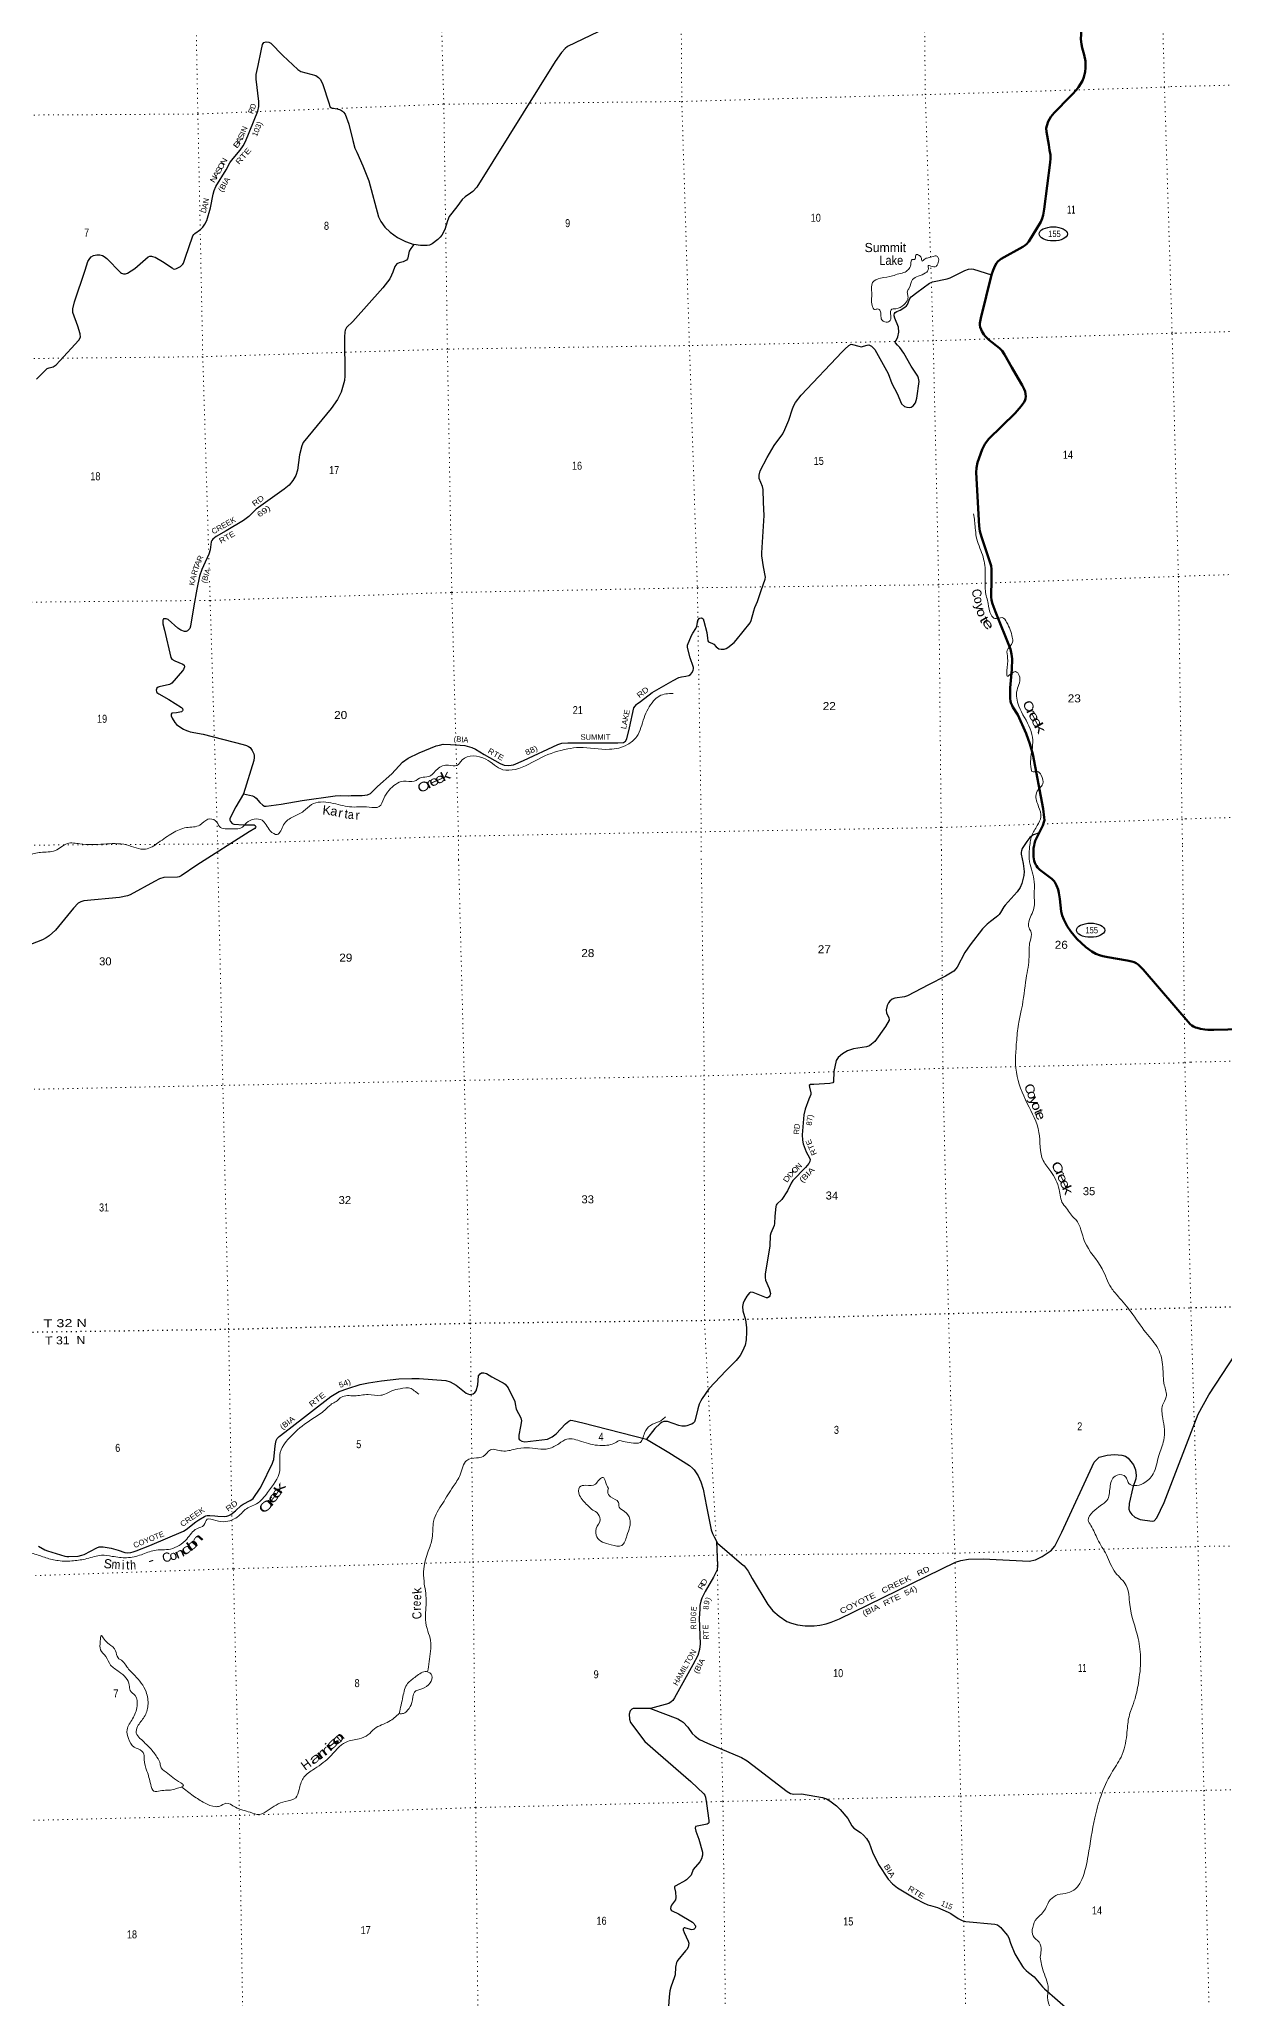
# Model space of a CAD drawing. Header units: feet. Extents: x 244583 to 493183, y 184934 to 372822.
# Drawn here: x 435380 to 461307, y 254993 to 297849 of the extents above; entities that cross this region are included whole.
import ezdxf
from ezdxf.enums import TextEntityAlignment as Align

# ---------------------------------------------------------------- set-up
doc = ezdxf.new("R2010")
doc.units = ezdxf.units.FT
doc.header["$LTSCALE"] = 70
doc.linetypes.add('DOTTED', pattern=[1.5, 0.3, -1.2])
for name, color, linetype, lineweight in [('17', 7, 'Continuous', 25), ('23', 7, 'Continuous', 70), ('29', 7, 'Continuous', 25), ('30', 7, 'Continuous', 25), ('39', 7, 'Continuous', 13), ('6', 7, 'DOTTED', 25), ('7', 7, 'DOTTED', 13)]:
    doc.layers.add(name, color=color, linetype=linetype, lineweight=lineweight)
doc.layers.add('41', color=7, linetype='Continuous')

msp = doc.modelspace()

# ---------------------------------------------------------------- linework, layer by layer
at = {"layer": '17'}
for centre in [(457556.19, 293590.44), (458371.37, 278361.9)]:
    msp.add_ellipse(centre, major_axis=(309.24, -1), ratio=0.500121, dxfattribs=at)
at = {"layer": '23'}
for points in [[(458211.06, 298586.62), (458159.92, 297848.31), (458171.1, 297740.18), (458190.71, 297656.85), (458233.27, 297509.13), (458257.1, 297366.92), (458262.14, 297273.64), (458259.92, 297220.32), (458253.25, 297133.67), (458226.61, 297018.15), (458195.53, 296940.39), (458107.33, 296801.35), (458055.65, 296731.56), (457978.3, 296646.08), (457927.66, 296595.25)], [(457927.66, 296595.25), (457572.29, 296238.59), (457503.92, 296150.6), (457447.75, 296049.04), (457412.89, 295950.66), (457404.01, 295899.56), (457406.43, 295820.24), (457456.19, 295540.76), (457476.17, 295418.57), (457491.76, 295320.51), (457496.15, 295236.4), (457490.02, 295148.8), (457360.39, 294131.09), (457335.19, 294002.28), (457315.21, 293926.74), (457287.43, 293855.4), (457020.88, 293425.58), (456971.06, 293369.11), (456931.1, 293340.23), (456887.28, 293310.64), (456414.82, 293045.64), (456384.9, 293020.31), (456342.72, 292984.77), (456316.08, 292951.44), (456285.63, 292902.49), (456240.58, 292800.38), (456208.12, 292697.44)], [(456208.12, 292697.44), (455973.03, 291748.44), (455953.55, 291639.63), (455953.05, 291595.15), (455959.71, 291548.49), (455977.47, 291497.39), (455992.19, 291464.44), (456037.42, 291392.98), (456066.28, 291355.21), (456150.08, 291270.68), (456382.4, 291092.08), (456439.29, 291033.07), (456491.13, 290954.2), (456646.26, 290665.48), (456780.35, 290441.1), (456876.69, 290284.39), (456920.74, 290198.63), (456938.86, 290142.21), (456947.74, 290095.55), (456954.4, 290033.34), (456949.96, 289991.13), (456941.08, 289955.59), (456912.21, 289902.27), (456857.16, 289824.11), (456726.06, 289672.85), (456140.71, 289101.32), (456061.84, 288989.17), (455999.67, 288878.08), (455897.36, 288595.06), (455875.33, 288478.19), (455870.05, 288374.53), (455934.19, 287195.87), (455953.05, 287089.66), (455985.63, 286968.34), (456166.44, 286417.4), (456195.06, 286332.08), (456202.82, 286260.35), (456201.7, 286042.2), (456200.8, 285656.41), (456208.38, 285581.16), (456229.14, 285497.24), (456295.96, 285326.47), (456623.56, 284506.89), (456645.77, 284397.02), (456656.63, 284295.27), (456651.64, 284064.95), (456610.57, 283666.49), (456609.69, 283430.16), (456618.02, 283373.96), (456630.23, 283337.3), (456660.21, 283273.98), (456674.71, 283243.22), (456777.82, 283072.95), (456962.82, 282661.43), (457042.1, 282438.65), (457107.95, 282215.02), (457335.69, 281018.4), (457358.39, 280828.85), (457360.71, 280769.08), (457356.27, 280746.86), (457324.44, 280652.67), (457249.92, 280494.18)], [(457249.92, 280494.18), (457163.53, 280317.2), (457152.56, 280290.87), (457143.12, 280258.1), (457134.65, 280213.8), (457126.86, 280153.47)], [(457126.86, 280153.47), (457127.06, 279969.55), (457131.33, 279920.68), (457140.82, 279879.88), (457155.04, 279833.38), (457176.38, 279793.04), (457187.29, 279768.85), (457212.9, 279732.79), (457233.76, 279710.01), (457261.73, 279681.94), (457521.61, 279482.73), (457572.99, 279435.18), (457592.27, 279410.14), (457606.97, 279386.88), (457628.78, 279342.28), (457663.76, 279252.54), (457672.89, 279214.65), (457679.53, 279176.69), (457696.31, 279049.05), (457727.63, 278774.9), (457748.75, 278681.33), (457784.07, 278597.92), (457862.56, 278453.57), (457942.28, 278335.31), (458071.21, 278176.47), (458270.79, 277989.84), (458401.25, 277899.37), (458484.08, 277848.95), (458564.38, 277815.86), (458640.25, 277793.08), (458749.03, 277775.25), (459171.22, 277703.32), (459272.84, 277680.15), (459327.85, 277663.07), (459369.58, 277640.29), (459414.15, 277610.87), (459451.14, 277577.66), (459522.28, 277503.44), (460548.46, 276309.4)], [(460548.46, 276309.4), (460587.46, 276279.73), (460623.5, 276256.95), (460667.12, 276237.97), (460703.16, 276224.69), (460777.14, 276205.71), (460872.64, 276188.31), (460932.68, 276184.83), (461064.58, 276184.49), (461985.36, 276206.39)]]:
    msp.add_lwpolyline(points, dxfattribs=at)
at = {"layer": '29'}
for points in [[(448273.67, 298330.22), (446935.13, 297690.32), (446879.59, 297644.17), (446803.77, 297560.56), (446661.27, 297357.89), (444947.41, 294614.83), (444864.51, 294517.34), (444810.08, 294478.9), (444693.42, 294403.2), (444632.4, 294344.19), (444511.54, 294182.33), (444346.48, 293970.44), (444305.88, 293877.47), (444249.91, 293688.6), (444184.9, 293563.83), (444146.88, 293516.27), (444097.55, 293469.59), (443975.79, 293373.6), (443918.76, 293345.07), (443867.43, 293335.88), (443718.22, 293334.99), (443570.67, 293360.38)], [(436382.87, 292800.44), (436445.21, 292985.29), (436485.8, 293056.19), (436516.69, 293091.86), (436566.59, 293120.39), (436640.9, 293130.44), (436709.16, 293129.9), (436763.82, 293118.01), (436801.84, 293096.61), (436855.67, 293053.86), (437156.16, 292748.78), (437179.66, 292731.61), (437220.06, 292717.35), (437265.21, 292714.97), (437311.66, 292731.62), (437469.58, 292835.65), (437764.7, 293085.71), (437802.24, 293101.36), (437835.51, 293101.36), (437859.27, 293096.6), (437918.05, 293078.61), (438074.49, 292990.79), (438288.16, 292845.54), (438313.14, 292830.28), (438346.41, 292823.15), (438382.05, 292833.84), (438424.82, 292852.87), (438473.23, 292879.44), (438524.62, 292928.96), (438538.88, 292953.93), (438571.64, 293061.05), (438743.24, 293551.95), (438759.97, 293578.22), (438780.27, 293598.17), (438906.12, 293687.44), (438954.83, 293737.53), (439004.63, 293806.37), (439046.65, 293886.03), (439129.66, 294164.27), (439184.18, 294462.14), (439206.71, 294543.61), (439244.53, 294624.85), (439465.46, 294994.61), (439546.43, 295145.08), (439581.72, 295198.79), (439776.42, 295418.63), (439841.08, 295516.02), (439890.77, 295614.7), (440162.27, 296276.2), (440183.27, 296374.42), (440185.71, 296484.62), (440122.68, 296978.08), (440121.48, 297073.5), (440167.17, 297271.72), (440235.45, 297596.11), (440265.88, 297734), (440292.57, 297777.34), (440340.1, 297791.6), (440401.88, 297786.85), (440445.01, 297759.7), (440706.71, 297490.2), (441035.37, 297189.7), (441100.51, 297144.83), (441432.44, 297052.06), (441490.21, 297011.68), (441523.48, 296973.63), (441575.93, 296877.18), (441722.98, 296433.82), (441737.34, 296372.04), (441774.54, 296348), (441897.81, 296328.19), (441965.46, 296305.47), (442012.99, 296272.18), (442036.75, 296253.15), (442068.74, 296212.39), (442154.35, 295991.96), (442235.76, 295632.12), (442279.13, 295468.47), (442323.87, 295375.39), (442456.84, 295081.17), (442590.3, 294750.62), (442798.34, 293967.22), (442849.44, 293863.44), (442939.73, 293739.79), (443053.8, 293630.41), (443217.77, 293513.02), (443392.38, 293423.54), (443570.67, 293360.38)], [(443570.67, 293360.38), (443505.28, 293270.19), (443473.8, 293215.14), (443441.48, 293067.11), (443433.99, 293046.67), (443410.23, 293018.14), (443335.74, 292982.27), (443248.64, 292961.07), (443197.25, 292933.13), (443158.34, 292880.22), (443114.94, 292753.84), (443087.05, 292685.24), (443044.28, 292609.15), (442893.66, 292410.32), (442241.99, 291676.8), (442103.28, 291541.51), (442073.13, 291485.73), (442065.26, 291441.64), (442052.89, 291339.96), (442064.22, 290488.11), (442055.76, 290383.51), (442030.69, 290279.49), (441984.48, 290126.71), (441901.77, 289966.03), (441765.19, 289773.57), (441152.78, 289025.78), (441120.65, 288959.42), (441072.88, 288760.62), (441030.97, 288424.63), (440991.19, 288305.29), (440929.41, 288200.67), (440843.86, 288096.05), (440738.08, 288007.02), (440124.83, 287569.04), (439964.64, 287408.85), (439845.81, 287321.31), (439465.67, 287095.83), (439251.76, 286973.71), (439175.72, 286916.65), (439151.94, 286887.21), (439142.19, 286855.31), (439118.69, 286678.86), (439089.28, 286587.76), (438973.75, 286329.08), (438933.34, 286250.86), (438885.96, 286107.28), (438827.24, 285821.44), (438763.51, 285458.78), (438688.8, 285011.1), (438671.95, 284959.7), (438624.43, 284912.15), (438591.16, 284897.88), (438559.29, 284893.49), (438477.1, 284921.66), (438409.06, 284969.3), (438196.87, 285154.97), (438153.93, 285173.71), (438101.65, 285168.95), (438082.64, 285140.42), (438085.13, 285065.97), (438117.22, 284927.27), (438260.35, 284324.33), (438282.24, 284286.78), (438343.94, 284255.29), (438522.37, 284182.04), (438548.38, 284158.38), (438557.89, 284120.33), (438536.08, 284061.16), (438515.12, 284034.73), (438277.49, 283768.41), (438256.1, 283750.58), (438229.88, 283734.15), (438004.68, 283685.34), (437978.08, 283674.49), (437954.32, 283654.28), (437939.12, 283611.38), (437942.44, 283581.76), (437954.32, 283563.92), (437992.64, 283529.63), (438212, 283410.74), (438490.64, 283232.43), (438510.37, 283208.44), (438522.25, 283177.53), (438515.12, 283158.51), (438493.86, 283141.64), (438381.29, 283115.21), (438279.87, 283108.57), (438264.71, 283086.69), (438265.61, 283053.88), (438286.05, 282998.27), (438346.4, 282906.46), (438384.62, 282864.91), (438436.71, 282822.05), (438536.51, 282757.85), (438598.3, 282729.32), (438646.78, 282712.52), (438683.85, 282699.6), (438966.22, 282650.1), (439838.05, 282421.21)], [(435319.94, 290411.2), (435554.77, 290645.96), (435597.07, 290664.1), (435687.34, 290684.88), (435753.9, 290725.92), (435834.81, 290816.98), (436244.23, 291267.15), (436281.44, 291332.27), (436278.72, 291403.1), (436224.02, 291573.66), (436113.14, 291874.36), (436115.1, 291955.26), (436148.39, 292105.23), (436382.87, 292800.44)], [(452939.11, 291010.4), (452996.15, 291070.64), (453086.46, 291148.04), (453133.98, 291176.58), (453168.19, 291174.94), (453301.83, 291133.13), (453352.6, 291124.26), (453489, 291161), (453523.69, 291162.31), (453580.72, 291138.53), (453653.69, 291059.22), (453944.96, 290537.91), (454026.54, 290317.39), (454140.37, 290097.51), (454236.11, 289873.23), (454301.43, 289813.93), (454350.64, 289799.82), (454402.91, 289795.07), (454445.69, 289799.82), (454494.75, 289833.85), (454540.74, 289899.69), (454575.23, 289998.97), (454621.53, 290365.74), (454612.03, 290432.32), (454597.07, 290479.94), (454450.95, 290701.22), (454285.91, 290980.68), (454199.55, 291106.2), (454151.03, 291155.18), (454103.5, 291207.49), (454098.75, 291231.27), (454117.76, 291259.8), (454160.14, 291339.65), (454179.54, 291440.52), (454169.45, 291549.82), (454090.21, 291746.15), (454074.99, 291796.01), (454079.74, 291820.97), (454086.88, 291850.7), (454100.67, 291869.52), (454132.02, 291897.06), (454204.77, 291926.06), (454312.62, 291987.42), (454345.89, 292017.15), (454368.5, 292048.38), (454417.24, 292174.52), (454450.44, 292210.93), (454574.7, 292312.87), (454847.28, 292514.11), (454882.92, 292530.76), (454912.46, 292541.55), (455234.19, 292610.41), (455298.77, 292633), (455622.98, 292791.63), (455700.36, 292820.85), (455757.39, 292825.61), (455808.16, 292817.45), (456208.12, 292697.44)], [(448454.79, 283309.93), (448527.22, 283361.38), (448782.72, 283558.18), (449247.05, 283821.64), (449371.21, 283886.65), (449426.98, 283902.8), (449522.06, 283915.84), (449586.19, 283932.51), (449619.45, 283956.29), (449657.48, 283997.91), (449681.25, 284047.85), (449690.75, 284076.38), (449688.37, 284107.29), (449680.49, 284132.95), (449617.54, 284317.48), (449560.05, 284546.54), (449555.31, 284576.91), (449557.69, 284598.31), (449641.26, 284808.59), (449671.75, 284857.5), (449740.02, 284963.97), (449764.42, 285014.43), (449784.1, 285136.45), (449809.57, 285178.5), (449826.2, 285188.01), (449855.96, 285192.37), (449878.48, 285188.01), (449897.49, 285171.37), (449911.38, 285118.74), (449977.18, 284871.67), (449990.94, 284746.75), (449999.67, 284688.67), (450014.14, 284670.48), (450101.85, 284636.36), (450133.81, 284618.3), (450187.06, 284556.74), (450242.05, 284519.85), (450292.56, 284508.32), (450356.11, 284510.33), (450406.01, 284524.6), (450441.31, 284543.52), (450574.91, 284657.18), (450619.88, 284707.69), (450926.42, 285082.21), (450951.72, 285132.96), (451005.33, 285348.03), (451028.6, 285417.48), (451091.37, 285549.6), (451166.83, 285789.32), (451254.35, 286036.91), (451259.68, 286085.92), (451216.4, 286307.18), (451184.96, 286548.86), (451180.69, 286618.29), (451233.7, 287432.17), (451221.85, 287716.63), (451213.96, 288004.56), (451195, 288067.44), (451126.14, 288241.76), (451123.67, 288313.68), (451146.06, 288411.75), (451301.49, 288703.51), (451449.28, 288962.82), (451643.52, 289216.98), (451689.22, 289314.74), (451776.69, 289514.36), (451852.03, 289762.16), (451879.32, 289837.86), (451917.34, 289904.44), (452043.61, 290064.73), (452939.11, 291010.4)], [(442205.59, 281305.34), (442443.13, 281307.4), (442559.21, 281320.87), (442628.48, 281354.96), (442778.61, 281502.83), (443093.49, 281783.56), (443322.35, 282039.77), (443445.89, 282123.58), (443688.3, 282243.4), (444061.34, 282396.04), (444135.03, 282413.09), (444211.07, 282429.73), (444375.52, 282426.39), (444686.33, 282398.82), (444842.26, 282356.74), (444919.2, 282322.73), (445110.42, 282208.52), (445457.92, 282007.32), (445551.29, 281970.81), (445648.04, 281964.58), (445750.9, 281980.33), (445967.25, 282071.76), (446720.78, 282423.64), (446810.71, 282453.51), (446938.11, 282458.16), (448031.08, 282457.25), (448155.68, 282470.15), (448203.2, 282498.69), (448229.51, 282547.94), (448290.83, 282789.41), (448383.78, 283229.37), (448440.82, 283300.01), (448454.79, 283309.93)], [(439838.05, 282421.21), (439911.24, 282401.99), (439957.54, 282382.16), (439990.81, 282356.01), (440039.73, 282293.44), (440073.97, 282222.85), (440081.1, 282184.8), (440080.05, 282142.8), (440071.6, 282070.67), (439850.72, 281342.8)], [(439850.72, 281342.8), (439681.02, 281062.87), (439561.08, 280832.37), (439551.2, 280798.55), (439551.2, 280770.01), (439565.46, 280736.72), (439596.35, 280698.68), (439635.7, 280680.37), (439845.6, 280666.29), (440079.49, 280668.83), (440102.5, 280653.5), (440114.38, 280624.96), (440112, 280605.94), (440096.71, 280586.38), (439968.58, 280517.25), (438826.49, 279786.06)], [(439850.72, 281342.8), (440047.85, 281300.27), (440062.11, 281295.52), (440089.52, 281278.8), (440123.89, 281250.34), (440202.04, 281157.83), (440271.22, 281095.78), (440304.49, 281076.76), (440346.33, 281073.81), (440668.38, 281118.45), (441131.15, 281196.12), (441853.81, 281302.64), (441963.12, 281307.4), (442146.06, 281302.72), (442205.59, 281305.34)], [(457249.92, 280494.18), (457127.14, 280447.11), (457098.11, 280433.1), (457071.54, 280414.75), (457044.25, 280387.43), (456974.87, 280299.45), (456879.09, 280148.39)], [(456879.09, 280148.39), (456859.26, 280098.13), (456855.21, 280071.83), (456855.39, 280029.07), (456898.1, 279820.41), (456921.93, 279648.01), (456915.78, 279556.51), (456867.34, 279385.01), (456830.95, 279300.04), (456765.97, 279202.89), (456501.41, 278907.57), (456474.54, 278871.33), (456402.35, 278747.75), (456374.04, 278709.31), (456345.51, 278679.81), (456305.3, 278646.6), (456182.78, 278555.91), (456111.22, 278496.89), (456008.73, 278395.35), (455739.85, 278046.29), (455618.49, 277873.16), (455451.75, 277557.39), (455427.88, 277515.71), (455379.36, 277467.16), (455201.94, 277356.25), (454824.87, 277165.47), (454368.5, 276929.03), (454304.03, 276907.89), (454088.92, 276877.32), (454032.89, 276854.18), (453984.36, 276809.67), (453956.06, 276777.3), (453923.71, 276712.56), (453898.69, 276623.43), (453911.58, 276550.72), (453958.78, 276451.61), (453964.15, 276396.97), (453886.34, 276253.68), (453657.21, 275932.04), (453584.06, 275866.93), (453535.54, 275836.59), (453468.25, 275809.39), (453187.81, 275765.79), (453058.41, 275723.3), (452945.15, 275658.71), (452852.2, 275577.64), (452809.09, 275513.4), (452755.72, 275271.63), (452751.11, 275049.63), (452732.66, 275026.71), (452668.52, 275008.67), (452322.17, 274986.34), (452245.68, 274984.89), (452221.42, 274964.66), (452226.51, 274933.05), (452253.34, 274808.7), (452253.77, 274770.44), (452209.93, 274668.14), (452128.42, 274448.77), (452102.31, 274321.82), (452071.51, 273974.22)], [(438826.49, 279786.06), (438487.28, 279554.72), (438438.76, 279530.44), (438404.07, 279520.91), (438107.76, 279516.2), (438010.14, 279489.98), (437901.86, 279431.41), (437369.7, 279137.15), (437310.62, 279111.66), (437135, 279079.76), (436356.21, 279006.32), (436287.6, 278986.23), (436235.03, 278953.86), (436129.76, 278844.21), (435734.6, 278364.26), (435600.19, 278239.7), (435535.49, 278195.19), (435448.77, 278149.94), (434868.73, 277926.94)], [(460724.54, 267776.24), (460959.97, 268199.9), (461984.24, 269771.45), (462092.17, 269951.9), (462178.91, 270194.34), (462698.7, 271691.77), (462714.77, 271801.13), (462714.87, 271950.73), (462688.14, 272061.01), (462624.85, 272230.48), (462548.14, 272340.3), (462123.45, 272837.41), (462072.06, 272914.23), (461963.29, 273137.74), (461646.43, 273964.03), (461618.01, 274079.6), (461598.85, 274212.55), (461602.83, 274391.13), (461639.29, 274592.9), (461691.58, 274750.81), (461915.34, 275362.25), (461956.22, 275569.27), (461977.83, 276128.41), (461985.36, 276206.39)], [(452071.51, 273974.22), (452063.73, 273886.37), (452069.52, 273773.85), (452083.94, 273688.11), (452155.66, 273513.99), (452227.48, 273387.69), (452237.59, 273345.2), (452232.72, 273302.3), (452213.33, 273259.22), (452140.74, 273170.4), (451863.57, 272892.04), (451821.23, 272831.96), (451742.15, 272662.09), (451623.1, 272474.9), (451511.79, 272368.07), (451499.67, 272348.85), (451489.31, 272317.54), (451467.5, 272109), (451461.26, 271946.26), (451449.59, 271906.62), (451380.39, 271739.91), (451367.5, 271688.22), (451358.21, 271459.86), (451254.28, 270843.17), (451253.02, 270767.84), (451265.24, 270706.23), (451339.65, 270524.75), (451370.28, 270418.87), (451366.68, 270390.31), (451360.17, 270368.29), (451339.96, 270341.99), (451309.63, 270325.8), (451283.41, 270323.26), (451104.46, 270394.68), (450990.2, 270437.07), (450941.68, 270445.16), (450929.55, 270443.14), (450912.04, 270435.43), (450853.12, 270361.02), (450800.16, 270273.21), (450771.72, 270205.22), (450761.74, 270131.59), (450767.11, 270041.58), (450823.77, 269841.41), (450846.66, 269672.36), (450845.47, 269577.62), (450838.57, 269401.27), (450815.29, 269288.09), (450790.05, 269219.2), (450753.79, 269144.98), (450709.18, 269061.4), (450622.69, 268955.41), (450399.5, 268734.87), (450024.89, 268332.22), (449880.27, 268120.68), (449851.74, 268073.23), (449815.58, 267995.25), (449780.01, 267897.08), (449726.62, 267653.36), (449707.34, 267614.37), (449678.1, 267580.53), (449655.07, 267563.28), (449624.03, 267549.33), (449544.67, 267523.88), (449510.77, 267516.71), (449475.93, 267515.79), (449430.47, 267519.04), (449368.32, 267531.7), (449116.48, 267617.11), (449073.2, 267621.5), (449039.24, 267616.94), (449005.7, 267602.87), (448958.37, 267572.43), (448845.41, 267467.82), (448662.82, 267234.34)], [(437109.64, 264800.93), (437256.06, 264754.1), (437310.64, 264748.68), (437381.4, 264752.73), (437438.01, 264764.86), (437501.35, 264787.58), (437801.24, 264909.46), (438534.7, 265219.75), (438590.42, 265256.47), (438806.6, 265425.59), (438873.46, 265470.92), (438996.79, 265543.75), (439027.12, 265557.91), (439053.66, 265566.1), (439107.99, 265566.01), (439223.32, 265552.94), (439287.93, 265549.82), (439427.43, 265543.75), (439486.06, 265547.8), (439529.62, 265561.98), (439570.98, 265586.24), (439672.7, 265661.07), (439795.17, 265781.75), (439837.86, 265807.77), (439996.57, 265888.62), (440027.9, 265910.94), (440056.21, 265937.24), (440210.68, 266157.34), (440242.21, 266213.39), (440480.78, 266709.05), (440496.96, 266747.49), (440507.85, 266789.83), (440539.83, 267089.51), (440553.56, 267167.29), (440561.65, 267201.68), (440583.89, 267246.19), (440624.36, 267287.79), (440848.58, 267459.93), (441758.54, 268165.68), (441867.71, 268230.42), (441940.5, 268270.88), (442126.55, 268339.35), (442401.46, 268424.64), (442581.6, 268465.81), (442862.43, 268505.56), (443246.56, 268550.07), (443529.27, 268562.4), (443691.36, 268558.16), (444270.32, 268513.63), (444370.68, 268485.33), (444496.26, 268413.31), (444714.38, 268238.51), (444792.88, 268212.14), (444831.64, 268214.23), (444868.03, 268226.37), (444908.47, 268250.65), (444938.45, 268289.11), (444972.04, 268417.26), (444989.95, 268619.64), (445025.73, 268663.36), (445054.04, 268679.54), (445106.6, 268683.59), (445162.31, 268669.13), (445280.81, 268595.93), (445480.68, 268488.79), (445527.13, 268467.12), (445567.57, 268432.73), (445632.74, 268354), (445778.4, 268057.19), (445789.31, 268005.39), (445813.9, 267891.06), (445912.71, 267700.2), (445927.44, 267633.6), (445908.61, 267512.36), (445870.38, 267317.46), (445871.4, 267239.87), (445882.54, 267218.91), (445932.05, 267187.27), (446000.4, 267175.96), (446495.18, 267234.97), (446542.62, 267252.01), (446595.18, 267284.38), (446688.31, 267351.68), (446889.38, 267569.56), (446959.1, 267624.25), (447003.58, 267644.49), (447053.17, 267643.02), (447270.03, 267590.88), (448662.82, 267234.34)], [(450213.17, 264954.8), (450737.53, 264508.55), (450794.14, 264460), (450883.1, 264346.7), (450969.5, 264181.83), (451312.17, 263614.66), (451420.88, 263480.84), (451563.55, 263359.67), (451732.23, 263246.16), (451833.31, 263205.7), (451964.75, 263171.68), (452128.49, 263149.05), (452326.14, 263150.05), (452451.96, 263165.24), (452591.42, 263192.19), (452698.93, 263227.06), (452883.41, 263305.77), (455416.16, 264539.12), (455537.13, 264577.34), (455700.99, 264610.1), (456021.56, 264611.49), (457026.72, 264564.45), (457170.69, 264593.52), (457314.9, 264667.82), (457510.34, 264795.83), (457592.46, 264891.99), (457741.27, 265197.14), (458451.02, 266725.89), (458513.12, 266796.64), (458561.64, 266835.07), (458731.96, 266885.57), (458893.2, 266899.81), (459056.69, 266881.02), (459135.81, 266857.33), (459192.42, 266818.88), (459307.14, 266670.41), (459354.16, 266557.91), (459366.53, 266436), (459362.25, 266363.7), (459295.45, 266173.52), (459212.06, 265825.9), (459208.6, 265704.19), (459228.81, 265643.49), (459277.33, 265582.8), (459337.99, 265526.16), (459453.31, 265477.76), (459718.07, 265437.14), (459762.55, 265449.28), (459823.2, 265514.02), (459979.91, 265844.52), (460724.54, 267776.24)], [(448662.82, 267234.34), (449148.85, 266943.89), (449600.58, 266654.45), (449666, 266599.35), (449702.39, 266562.94), (449786.84, 266427.82), (449852, 266295.9), (449901.88, 266136.52), (449970.3, 265761.08), (450071.8, 265251.38), (450102.69, 265167.03), (450137.6, 265095.88), (450213.17, 264954.8)], [(435363.67, 264889.28), (435504.63, 264811.41), (435561.8, 264790.15), (435937.85, 264672.81), (435982.33, 264666.74), (436025.92, 264665.32), (436231.01, 264676.86), (436315.72, 264692.04), (436362.42, 264708.22), (436637.39, 264857.93), (436694.97, 264874.8), (436730.39, 264880.18), (436780.93, 264878.16), (436955.61, 264850.2), (437109.64, 264800.93)], [(450189.84, 264998.35), (450211.06, 264466.57), (450207.21, 264377.33), (450127.92, 264217.55), (449945.01, 263903.33), (449872.23, 263751.94), (449847.97, 263687.2), (449826.46, 263597.06), (449823.71, 263513.22), (449812.23, 263316.07), (449832.05, 262759.55), (449819.67, 262629.14), (449785.07, 262501.81), (449676.52, 262294.74), (449276.32, 261576.46), (449233.37, 261518.49), (449196.97, 261486.12), (449149.86, 261453.64), (448749.01, 261338.87)], [(448749.01, 261338.87), (448371.88, 261341.87), (448339.76, 261328.32), (448303.37, 261291.91), (448283.71, 261220.18), (448287.19, 261109.83), (448311.77, 261037.32), (448626.85, 260622.28), (448684.68, 260565.91), (448916.82, 260362.84), (449629.49, 259748.04), (449913.5, 259475.86), (449936.93, 259448.91), (449953.11, 259404.4), (449970.41, 259263.58), (450024.59, 258893.77), (450025.89, 258839.98), (450009.72, 258823.79), (449986.04, 258809.88), (449735.04, 258760.08), (449722.63, 258722.64), (449737.21, 258657.2), (449803.3, 258487.58), (449884.37, 258200.69), (449885.32, 258136.77), (449864.15, 258050.98), (449827.98, 257987.73), (449680.25, 257821.89), (449634.44, 257699.43), (449601.33, 257660.53), (449532.59, 257591.75), (449512.02, 257576.72), (449302.11, 257462.28), (449273.81, 257446.09), (449271.42, 257416.22), (449291.56, 257321.94), (449302.11, 257211.42), (449295.1, 257154.51), (449208.78, 257040.95), (449190.93, 257006.09), (449188.9, 256968.65), (449201.04, 256933.26), (449219.52, 256914.1), (449361.94, 256853.71), (449666.33, 256666.9), (449702.43, 256631.82), (449720.62, 256605.52), (449730.73, 256587.31), (449732.75, 256561.01), (449717.59, 256531.16), (449702.43, 256518.53), (449680.19, 256508.41), (449651.88, 256504.37), (449625.36, 256506.23), (449498.23, 256546.85), (449482.06, 256546.85), (449473.42, 256540.1), (449459.82, 256520.55), (449461.84, 256498.3), (449481.59, 256439.42), (449570.28, 256250.28), (449583.15, 256207.99), (449581.13, 256157.41), (449571.02, 256123.02), (449539.77, 256071.75), (449514.98, 256041.96)], [(448749.01, 261338.87), (449342.45, 261118.2), (449401.21, 261082.6), (449421.43, 261074.51), (449461.87, 261042.14), (449564.18, 260930.97), (449655.95, 260795.33), (449721.55, 260735.78), (449817.69, 260665.85), (449993.01, 260580.3), (450739.61, 260269.33), (450862.03, 260200.23), (451110.04, 260009.73), (451739.21, 259529.73), (451811.13, 259486.4), (451879.62, 259469.28), (452052.96, 259472.38), (452508.32, 259392.97), (452595.57, 259363), (452672.39, 259322.54), (452814.56, 259214.29), (452898.83, 259132.37), (453060.41, 258934.92), (453149.53, 258778.33), (453198.05, 258725.73), (453337.04, 258630.21), (453408.31, 258571.98), (453472.85, 258501), (453527.37, 258401.69), (453602.25, 258198.01), (453730.88, 257931.33), (453943.41, 257606.57), (454039.09, 257505.83), (454148.27, 257420.86), (454552.74, 257181.88)], [(454552.74, 257181.88), (454720.72, 257095.07), (454813.72, 257050.56), (454867.55, 257036.29), (455022.16, 256988.64), (455260.28, 256888.14), (455314.33, 256858.49), (455478.98, 256746.56), (455517.25, 256724.32), (455560.77, 256705.66), (455614.65, 256689.07), (455646.23, 256681.14), (456276.75, 256622.71), (456336.85, 256608.2), (456376.22, 256583.31), (456411.45, 256550.14), (456430.93, 256523.96), (456552.22, 256380.41), (456581.38, 256328.26), (456623.98, 256209.08), (456717.67, 255979.91), (456758.57, 255901.1), (456880.84, 255702.04), (456902.6, 255668.86), (456923.36, 255647.25), (456965.8, 255610.8), (457014.35, 255571.38), (457136.29, 255472.25), (457176.15, 255430.39), (457322.35, 255254.03), (457364.73, 255208.52), (457929.44, 254711.88)], [(449514.98, 256041.96), (449342.57, 255834.75), (449330.44, 255812.49), (449317.98, 255784.64), (449297.94, 255683.12), (449285.96, 255515.1), (449274.08, 255476.53), (449190.14, 255250), (449172.75, 255169.16), (449154.31, 255037), (449075.48, 253900.29)]]:
    msp.add_lwpolyline(points, dxfattribs=at)
at = {"layer": '39'}
for points in [[(460071.56, 299516.53), (460293.78, 299639.38), (460571.94, 299509.53), (460737.39, 299519.7), (460962.84, 299579.11), (461129.19, 299512.51), (461449.33, 299074.08), (461672.97, 298943.56), (461898.56, 298819.11), (462238.03, 298281.93), (462315.56, 298042.48), (462328.55, 297967.89), (462412.93, 297831.57), (462447.23, 297662.29), (462602.08, 297199.56), (462844.37, 297028.85), (463031.62, 296901.91), (463202.01, 296663.63)], [(454881.98, 292883.19), (454994.94, 292880.87), (455030.42, 292933.9), (455044.72, 293053.23), (455009.64, 293105.18), (454933.12, 293097.96), (454818.64, 293067.96), (454732.48, 293032.33), (454688.65, 292997.34), (454667.31, 293073.73), (454612.04, 293127.4), (454561.48, 293136.73), (454541.82, 293104.12), (454542.37, 293067.79), (454520.73, 293033.14), (454470.32, 293032.38), (454439.74, 292922.89), (454387.02, 292811.06), (454317.26, 292757.5), (454176.7, 292719.03), (454042.3, 292672.57), (453780.93, 292622.16), (453604.91, 292528.63), (453586.21, 292302.24), (453594.5, 292025.78), (453648.28, 291937.77), (453718.69, 291948.93), (453771.76, 291907.35), (453787.27, 291816.73), (453807.03, 291712.05), (453872.22, 291668.63), (453976.91, 291680.32), (454005.69, 291775.64), (453994.43, 291852.18), (454009.34, 291931.15), (454113.84, 291954.94), (454289.98, 292040.4), (454372.85, 292158.75), (454375.46, 292251.66), (454366.03, 292340.34), (454407.34, 292407.59), (454481.13, 292592.43), (454602.96, 292668.98), (454765.23, 292738.07), (454824.23, 292835.87), (454821.28, 292896.39), (454881.98, 292883.19)], [(455814.25, 287468.66), (455851.29, 287158.32), (455872.1, 286966.6), (456007.14, 286570.62), (456069.72, 286198.65), (456072.12, 285780.78), (456130.74, 285509.13), (456199.11, 285259.83), (456279.01, 285178.27), (456438, 285198.86), (456536.36, 285097.39), (456660.4, 284768.19), (456666.07, 284661.27), (456547.29, 284483.56), (456558.45, 284316.43), (456570.59, 283920.92), (456728.4, 284018.21), (456812.33, 283936.71), (456762.83, 283614.96), (456802.51, 283264.28), (457052.14, 282767.4), (457108.38, 282519.94), (457062.39, 282101.33), (457071.7, 281889.5), (457090.71, 281833.26), (457207.68, 281833.02), (457289.56, 281753.51), (457328.8, 281562.31), (457253.65, 281466.28), (457180.57, 281329.7), (457236.45, 281064.16), (457283.44, 280840.89), (457205.65, 280653.97), (457084.19, 280421.98), (457053.86, 280296.35), (457032.72, 280150.91)], [(449242.22, 283542.98), (448938.63, 283483.86), (448815.25, 283377), (448607.2, 283006.4), (448446.07, 282600.18), (448243.13, 282421.45), (447849.47, 282318.56), (447193.47, 282359.06), (446937.84, 282328.92), (446368, 282142.6), (445787.25, 281879.39), (445521.16, 281873.33), (445144.52, 282105.82), (444630.61, 282085.89), (444515.48, 281967.05), (444333.88, 281974.38), (444087.2, 281885.84), (443892.11, 281721.36), (443737.12, 281702.86), (443583.1, 281621.78), (443343.15, 281620.15), (443033.61, 281423.65), (442913.33, 281246.18), (442817.28, 281067.06), (442595.63, 281055.61), (442168.04, 281061.22), (441757.35, 281147.85), (441332.45, 281109.08), (441161.24, 280965.16), (440937.24, 280844.66), (440724.22, 280665.78), (440584.28, 280455.71), (440433.82, 280536.19), (440252.8, 280767.63), (439914.85, 280714.03), (439823.63, 280613.72), (439608.37, 280580.17), (439323.3, 280628.32), (439238.62, 280758.26), (439068.78, 280787.98), (438895.27, 280662.19), (438599.68, 280607.22), (438297.06, 280485.53), (437989.66, 280280.99), (437703.53, 280135.31), (437290.73, 280227.96), (436790.34, 280246.6), (436269.98, 280252.81), (435997.65, 280258.77), (435733.83, 280105.36), (435409.8, 280064.09), (435144.61, 279999.49), (434831.31, 279915.99), (434550.52, 279948.06), (434301.11, 280037.14), (433938.87, 279989.23), (433684.66, 279866.25), (433592.7, 279814.38), (433413.07, 279679.94)], [(457032.75, 280151.08), (457038.86, 279857.98), (457140.15, 279423), (457138.99, 279140.41), (457133.91, 278845.68), (457020, 278537.75), (457025.31, 278412.67), (457074.74, 278314.25), (457048.41, 278126.28), (457027.7, 277780.93), (456963.88, 277310.01), (456863.75, 276638.91), (456802.08, 276353.7), (456755.62, 275961.67), (456748.68, 275255.16), (456987.71, 274571.26), (457242.33, 273942.01), (457337.42, 273323.29), (457503.27, 273088.78), (457684.91, 272690.92), (457764.73, 272382.89), (457868.97, 272252.73), (457952.97, 272128.41), (458046.78, 272032.45), (458241.3, 271558.03), (458624.8, 270956.29), (458820.68, 270546.47), (458978.05, 270352.23), (459257.98, 270011.86), (459581.4, 269562.93), (459847.33, 269210.31), (459952.31, 268809.69), (459984.59, 268414.4), (460025.55, 268156.44), (459946.67, 267976.03), (459951.62, 267687.44), (459972.65, 267207.27), (459863, 266877.19), (459740, 266470.27), (459522.13, 266264.26), (459334.93, 266218.01), (459209.35, 266263.2), (459166.03, 266355.62), (459104.67, 266435.75), (458907.05, 266421.69), (458796.51, 266178.39), (458728.79, 265893.12), (458590.71, 265778.73), (458422.6, 265639.82), (458317.49, 265459.14), (458379.23, 265340.67), (458525.52, 265045.4), (458718.73, 264700.14), (458918.44, 264310.54), (459153.39, 264028.26), (459228.2, 263617.25), (459411.35, 262872.24), (459466.52, 262408.55), (459417.23, 261897.41), (459328.36, 261509), (459243.93, 261278.06), (459180.52, 260964.58), (459162.38, 260764.58), (459038.15, 260280.96), (458825.83, 259925.64), (458594.86, 259420.78), (458464.43, 258951.22), (458319.43, 258128.3), (458179.49, 257602.13), (458042.31, 257398.94), (457656.42, 257272.88)], [(430036.55, 266054.15), (430209.24, 265956.92), (430473.82, 265935.31), (430670.36, 265858.53), (430885.58, 265729.46), (431127.29, 265774.23), (431400.52, 265696.19), (431768.01, 265675.59), (431965.37, 265715.89), (432194.51, 265607.14), (432227.85, 265504.53), (432243.78, 265327.06), (432384.62, 265368.82), (432657.21, 265551.15), (432938.39, 265485.3), (433034.28, 265383.3), (433246.25, 265375.3), (433590.7, 265239.43), (433995.52, 265120.3), (434078.05, 265141.3), (434125.96, 265192.23), (434418.85, 265164.85), (434635.32, 265112.48), (434803.72, 265023.32), (435044.19, 264793.57), (435250.68, 264729), (435528.07, 264638.89), (435797.12, 264574.94), (436132.14, 264572.19), (436422.26, 264619.45), (436744.39, 264693.28), (436978.73, 264669.35), (437291.84, 264638.13), (437614.04, 264705.89), (437897.63, 264799.52), (438248.47, 264829.22), (438605.46, 265046.69), (438827.16, 265272.92), (438983.75, 265353.19), (439053.11, 265479.01), (439245.11, 265450.63), (439642.29, 265486.84), (439776.54, 265581.01), (439882.38, 265691.05), (440135.35, 265818.69), (440374.99, 266067.3), (440640.53, 266546.26), (440652.67, 266939.97), (440761.47, 267155), (440983.07, 267391.32), (441399.6, 267708.28), (441658.05, 267892.49), (441717.97, 267953.63), (441794.03, 268014.94), (441896.36, 268072.46), (441988.4, 268150.07), (442272.63, 268181.13), (442571.05, 268206.28), (442849.69, 268190.86), (443090.89, 268286.09), (443272, 268336.31), (443512.12, 268338.68), (443605.64, 268270.98), (443682.85, 268219.26)], [(448061.31, 267201.03), (448422.06, 267143.78), (448502.73, 267148.61), (448619.54, 267369.77), (448747.02, 267534.52), (448926.57, 267614.51), (448987.08, 267644.78), (449076.08, 267721.44)], [(443874.72, 262144.75), (443935.86, 262592.41), (443937.49, 262828.58), (443878.92, 263031.86), (443827.92, 263283.66), (443843.81, 263705.67), (443795.16, 264123), (443790.35, 264397.45), (443889.34, 264783.95), (443973.21, 265069.37), (444005.82, 265435.02), (444203.59, 265830.57), (444431.97, 266194.11), (444586.73, 266454), (444730.85, 266768.27), (444946.22, 266822.88), (445085.17, 266852.5), (445251.17, 266999.47), (445505.7, 266973.72), (445785.81, 267012.82), (446041.79, 267043.6), (446524.28, 267026.16), (446745.17, 267133.29), (446921.76, 267231.92), (447239.11, 267180.55), (447639.57, 267093.67), (447945.87, 267137.06), (448064.52, 267203.22)], [(447829.16, 266154.51), (447762.69, 266297.62), (447713.26, 266396.03), (447630.96, 266352.83), (447543.26, 266244.99), (447333.61, 266222.74), (447196.77, 266185.06), (447198.62, 266003.42), (447368.3, 265789.12), (447457.99, 265701.2), (447573.78, 265625.64), (447647.96, 265474.99), (447561.19, 265276.33), (447575.17, 265092.79), (447885.68, 264920.26), (448117.9, 264906.4), (448230.76, 265119.45), (448295.65, 265485.42), (448183, 265647.8), (448064.94, 265747.55), (448045.74, 265850.3), (447875.03, 265967.71), (447813.32, 266082.15), (447829.16, 266154.51)], [(438495.14, 259626.17), (438533.09, 259664.9), (438478.09, 259714.81), (438154.86, 259947.78), (438032.35, 260087.86), (438025.84, 260132.2), (437955.74, 260278.85), (437808.48, 260471.17), (437584.28, 260688.96), (437502.4, 260803.2), (437531.23, 260944.78), (437678.37, 261160.18), (437758.58, 261409.24), (437717.2, 261707.55), (437471.42, 262062.39), (437295.92, 262254.42), (437201.84, 262376.62), (437104.21, 262452.35), (437050.18, 262605.22), (436907.44, 262751.16), (436797.34, 262861.08), (436740.08, 262935.2), (436715.06, 262815.87), (436723.05, 262626.21), (436835.55, 262477.96), (436942.39, 262291.3), (437129.55, 262143.79), (437350.49, 261849.26), (437367.78, 261736.4), (437477.9, 261624.46), (437520.57, 261396.8), (437422.52, 261117.29), (437301.85, 260877.93), (437334.11, 260682.46), (437457.09, 260495.96), (437625.45, 260410.83), (437670.54, 260342.65), (437673.77, 260223.59), (437736.86, 259973.93), (437818.55, 259680.05), (437888.63, 259535.42), (438025.79, 259542.82), (438318.13, 259569.93), (438436.79, 259609.45), (438498.61, 259623.53)], [(443253.44, 261235.36), (443334.45, 261603.51), (443436.48, 261889.12), (443618.59, 262040.28), (443851.57, 262149.55), (443969.53, 262059.88), (443930.75, 261904.08), (443746.42, 261773.09), (443587.73, 261700.88), (443531.54, 261472.24), (443436.39, 261303.78), (443348.3, 261234.28), (443247.99, 261231.03)], [(438495.14, 259626.17), (438749.36, 259432.89), (438997.16, 259275.88), (439236.11, 259195.49), (439326.83, 259204.46), (439463.38, 259270.39), (439670.1, 259183.62), (439994.13, 259071.77), (440200.46, 259023.34), (440387.15, 259120.05), (440559.58, 259230.75), (440760.58, 259309.43), (440989.81, 259390.41), (441064.68, 259568.77), (441150.98, 259813.85), (441356.99, 259995.52), (441719.49, 260267.54), (442091.38, 260608.28), (442379.23, 260679.75), (442570.1, 260762.37), (442714.01, 260899.02), (443029.23, 261057.55), (443253.44, 261235.36)], [(457658.13, 257274.04), (457495.8, 257163.45), (457382.81, 256962.51), (457295.24, 256842.56), (457193.28, 256748.7), (457106.46, 256554.08), (457114.41, 256368.47), (457244.96, 256230.48), (457289.17, 256051.28), (457268.47, 255903.73)], [(457268.47, 255903.73), (457342.34, 255585.55), (457445.5, 255164.72), (457426.76, 255023.25), (457493.88, 254773.63), (457541.29, 254477.39), (457781.53, 254269.84), (458308.81, 253619.06), (458458.98, 253337.97), (458649.37, 253071.4), (458824.49, 252917.71), (459368.44, 252810.04), (459678.01, 252730.34), (459828.38, 252565.28), (460005.6, 252267.32), (460286.45, 252035.96), (460556.44, 251879.16), (460649.28, 251878.06), (460773.98, 251919.66), (460843.32, 251847.68), (460980.72, 251830.87), (461054.69, 251808.77)]]:
    msp.add_spline(points, degree=3, dxfattribs=at)
at = {"layer": '6'}
for points in [[(429968.73, 269488.2), (434289.36, 269561.68), (439521.36, 269637.52), (444807.26, 269770.4), (449926.4, 269831), (455264.61, 269980.54), (460564.7, 270107.51), (460676.35, 270111.4)], [(460676.35, 270111.4), (465906.75, 270215.14), (467794.51, 270269.15)]]:
    msp.add_lwpolyline(points, dxfattribs=at)
at = {"layer": '7'}
for points in [[(459843, 302168.65), (459988.13, 296798.69), (460155.81, 291404.83), (460291.88, 286099.33), (460371.51, 280792.97), (460381.96, 280220.38)], [(444487.65, 282663.81), (444402.88, 285746.65), (444306.85, 291070.94), (444228.44, 296429.81), (444075.62, 301775.43)], [(454872.19, 293085.49), (454757.69, 296636.37), (454701.23, 302009.7)], [(438746.45, 301607.58), (438849.61, 296212.74), (438957.49, 290904.79), (439097.05, 286274.62)], [(449409.14, 299854.87), (449432.27, 296486.74), (449599.08, 291149.4), (449773.34, 285852.55), (449859.47, 280516.01), (449857.17, 280005.72)], [(490796.79, 297411.18), (486536.29, 297282.78), (481178.39, 297201.16), (475772.24, 297100.75), (470515.04, 297040.6), (465288.65, 296936.4), (460125.36, 296811.87)], [(429455.87, 296116.84), (433687.74, 296180.68), (438849.61, 296212.74), (444232.5, 296427.85), (449432.27, 296486.74), (454757.69, 296636.37), (459967.97, 296798.38), (460125.36, 296811.87)], [(455108.36, 280117.33), (455105.12, 280607.9), (455051.67, 285916.68), (454931.23, 291254.72), (454878.8, 292880.64)], [(460236.64, 291419.66), (465446.56, 291572.28), (470703.62, 291644.55), (476000.79, 291739.55), (481347.89, 291881.64), (486672.4, 292055.78), (490913.18, 292123.7)], [(460236.64, 291419.66), (460153.58, 291418.93), (454931.23, 291254.72), (449599.08, 291149.4), (444306.85, 291070.94), (438957.49, 290904.79), (433856.45, 290851.44), (429559.07, 290758.71)], [(488774.57, 286729.36), (486880.51, 286716.54), (481525.71, 286542.02), (476156.21, 286415.81), (470790.21, 286336.11), (465593.57, 286276.72), (460354.1, 286104.42)], [(429661.8, 285424.78), (433948.48, 285525.08), (439118.13, 285575.44), (444404.87, 285748.7), (449773.34, 285852.55), (455031.48, 285918.39), (460291.88, 286099.33), (460338.25, 286103.53)], [(439105.55, 285992.75), (439118.13, 285575.44), (439282.55, 280262.29), (439288.24, 279795.16)], [(444551.32, 279899.39), (444549.38, 280419.1), (444493.55, 282449.54)], [(460455.82, 280797.85), (465655.18, 280953.94), (470959.26, 281054.97), (476288.31, 281186.74), (481631.37, 281328.78), (486994.84, 281452.9), (491146.2, 281537.9)], [(460455.82, 280797.85), (460383.6, 280793.15), (455105.12, 280607.9), (449859.47, 280516.01), (444549.38, 280419.1), (439282.77, 280248.16), (434022.08, 280216.61), (429763.54, 280142.18)], [(444551.32, 279899.39), (444676.39, 275095.7), (444807.26, 269770.4), (444866.46, 264547.34), (444925.16, 259174.91), (444983.14, 253873.12), (445186.94, 248520.29), (445336.37, 243156.83), (445452.85, 238055.43)], [(450428.7, 252476.28), (450394.83, 253940.64), (450332.13, 259308.99), (450202.64, 264696.87), (449926.4, 269831), (449924.45, 275179.76), (449857.17, 280005.72)], [(455108.36, 280117.33), (455141.44, 275342.24), (455264.61, 269980.54), (455402.71, 264738.07), (455531.48, 259420.83), (455658.62, 254065.23), (455808.19, 248687.64), (456025.23, 243421.73), (456031.75, 242780.22)], [(461140.74, 244421.12), (461077.74, 248840.54), (460976.97, 254182.28), (460849.93, 259527.8), (460720.79, 264881.37), (460564.7, 270107.51), (460433.52, 275463.08), (460381.96, 280220.38)], [(439586.9, 265890.87), (439521.36, 269637.52), (439396.29, 274987.09), (439288.24, 279795.16)], [(460565.6, 275478.55), (465751.51, 275584.77), (468948.79, 275658.09)], [(429866.39, 274801.27), (434112.34, 274860.28), (439428.76, 274969.25), (444688.68, 275077.65), (449904.31, 275175.53), (455141.44, 275342.24), (460433.52, 275463.08), (460565.6, 275478.55)], [(440263.82, 233849.17), (440226.43, 237828.27), (440089.96, 243109.11), (440017.81, 248414.8), (439846.29, 253767.95), (439758.72, 259002.84), (439625.09, 264400.77), (439596.7, 265330.72), (439591.16, 265647.18)], [(430072.04, 264124.45), (434456.71, 264220.6), (439637.22, 264398.87), (444866.46, 264547.34), (450202.64, 264696.87), (455402.71, 264738.07), (460720.79, 264881.37), (460784.16, 264886.87)], [(475930.72, 265169.43), (471334.79, 265093.69), (466027.18, 264957.85), (460784.16, 264886.87)], [(460894.18, 259555.28), (466153.7, 259607.8), (471449.73, 259719.17), (476762.05, 259824.82), (482162.89, 259948.48), (487465.56, 260033.74), (491617.16, 260142)], [(430174.68, 258794.74), (434523.16, 258880.54), (439758.72, 259002.84), (444925.16, 259174.91), (450332.13, 259308.99), (455529.4, 259426.87), (460851.75, 259548), (460894.18, 259555.28)]]:
    msp.add_lwpolyline(points, dxfattribs=at)

# ---------------------------------------------------------------- texts
at = {"layer": '17', "width": 0.8}
for p in [(457582.24, 293522.13), (458397.42, 278293.59)]:
    msp.add_text('155', height=140, dxfattribs=at).set_placement(p, align=Align.CENTER)
at = {"layer": '30'}
for s, rotation, p in [('R', 70.685, (440075.73, 296261.49)), ('I', 67.685, (439886.55, 295775.05)), ('103)', 67.685, (440201.64, 295862.41)), ('A', 75.628, (439064.63, 294190.79)), ('A', 76.391, (438803.81, 286052.88)), ('R', 71.738, (438833.04, 286172.81)), ('(BIA', 71.738, (439081.83, 286094.57)), ('SUMMIT', 359.952, (447545.12, 282527.65)), ('87)', 84.936, (452285.48, 274205.05)), ('O', 45.123, (451951.2, 273079.26)), ('N', 45.123, (452031.69, 273160.08)), (')', 69.458, (450064.34, 263723.15)), ('I', 92.04, (449745.39, 263229.93))]:
    msp.add_text(s, height=120, rotation=rotation, dxfattribs=at).set_placement(p, align=Align.CENTER)
for s, rotation, width, p in [('D', 73.932, 0.95, (440112.14, 296366.88)), ('S', 63.273, 1.25, (439850.91, 295700.91)), ('N', 67.685, 1.05, (439918.56, 295859.09)), ('B', 52.47, 1.55, (439751.26, 295513.25)), ('RTE', 48.47, 1.3, (439888.42, 295253.87)), ('A', 58.419, 1.45, (439802.83, 295604.96)), ('N', 59.142, 1.25, (439243.66, 294759.12)), ('A', 59.142, 1.4, (439303.29, 294861.33)), ('S', 59.142, 1.35, (439357.94, 294953.59)), ('O', 59.142, 1.2, (439411.97, 295046.32)), ('N', 59.715, 1.25, (439467.95, 295149.58)), ('(BIA', 59.142, 1.1, (439474.55, 294639.58)), ('D', 73.388, 0.95, (439034.65, 294090.66)), ('N', 79.628, 0.85, (439083.84, 294302.7)), ('RD', 36.534, 1.2, (440200.65, 287705.48)), ('69)', 35.534, 1.35, (440322.93, 287477.03)), ('CREEK', 29.722, 1.05, (439440.97, 287162.33)), ('RTE', 29.722, 1.15, (439515.35, 286905.41)), ('T', 68.678, 1.3, (438868.82, 286272.73)), ('A', 65.934, 1.25, (438901.29, 286363.05)), ('R', 65.934, 1.1, (438951.09, 286469.22)), ('K', 78.391, 0.85, (438781.32, 285945.8)), ('RD', 37.605, 1.2, (448615.26, 283517.55)), ('LAKE', 78.071, 1.05, (448255.93, 282962.88)), ('RD', 84.936, 0.85, (452004.32, 274009.07)), ('RTE', 113.939, 1.15, (452316.58, 273637.7)), ('D', 58.036, 1.3, (451777.13, 272894.73)), ('I', 52.827, 1.1, (451831.85, 272960.35)), ('X', 48.123, 1.7, (451897.79, 273026.68)), ('(BIA', 45.123, 1.25, (452209.71, 272970.38)), ('CREEK', 35.036, 1.1, (438763.98, 265483.18)), ('RD', 36.34, 1.2, (439624.82, 265725.2)), ('COYOTE', 22.118, 1.05, (437796.31, 264981.57)), ('COYOTE   CREEK   RD', 25.964, 1.25, (453896.15, 263882.46)), ('R', 59.796, 1.25, (449912.48, 263986.57)), ('D', 59.796, 1.25, (449970.02, 264077.32)), ('(BIA  RTE  54)', 25.964, 1.25, (454005.67, 263640.94)), ('8', 88.121, 0.8, (450021.82, 263547.03)), ('9', 76.579, 1.1, (450032.99, 263645.73)), ('D', 92.04, 0.7, (449743.34, 263300.06)), ('G', 86.667, 0.65, (449747.35, 263406.02)), ('R', 92.04, 0.7, (449748.86, 263128.91)), ('E', 86.667, 0.75, (449753.98, 263519.74)), ('E', 92.04, 0.75, (450010.49, 263128.06)), ('T', 92.04, 0.85, (450022.7, 263008.29)), ('R', 92.04, 0.7, (450022.8, 262904.21)), ('HAMILTON', 60.875, 1.05, (449546.06, 262210.39)), ('(BIA', 62.336, 1.1, (449864.73, 262244.55)), ('BIA', 300.75, 1.2, (453923.77, 257759.88)), ('RTE', 328.423, 1.2, (454528.24, 257270.8)), ('115', 337.118, 0.75, (455205.92, 256987.07))]:
    msp.add_text(s, height=120, rotation=rotation, dxfattribs=dict(at, width=width)).set_placement(p, align=Align.CENTER)
msp.add_text('(BIA', height=120, rotation=354.931, dxfattribs=at).set_placement((444441.38, 282490.82))
for s, rotation, width, p in [('RTE', 329.929, 1.15, (445177.93, 282250.32)), ('88)', 25.031, 1.2, (446041.97, 282183.91)), ('54)', 20.205, 1.15, (441956.7, 268351.17)), ('RTE', 37.797, 1.25, (441338.05, 267929.25)), ('(BIA', 37.514, 1.15, (440699.17, 267434.51))]:
    msp.add_text(s, height=120, rotation=rotation, dxfattribs=dict(at, width=width)).set_placement(p)
at = {"layer": '41'}
msp.add_text('Summit', height=200, dxfattribs=at).set_placement((453430.23, 293192.93))
at = {"layer": '41', "width": 0.9}
msp.add_text('Lake', height=200, dxfattribs=at).set_placement((453751.55, 292913.4))
at = {"layer": '41'}
for s, rotation, width, p in [('C', 281.18, 0.95, (455786.54, 285714.94)), ('y', 283.837, 1.1, (455864.14, 285411.43)), ('o', 290.826, 1.2, (455895.21, 285275.48)), ('t', 299.743, 1.4, (455961.19, 285113.62)), ('e', 305.527, 1.65, (456054.22, 285003.26)), ('C', 294.666, 1.2, (456926.97, 283228.57)), ('r', 296.42, 1.55, (456985.46, 283102.09)), ('e', 298.726, 1.45, (457052.56, 282992.55)), ('e', 298.274, 1.45, (457115.12, 282866.65)), ('k', 300.186, 1.7, (457180.91, 282736.82)), ('C', 29.303, 1.3, (443825.26, 281414.55)), ('r', 29.303, 1.65, (443947.76, 281483.87)), ('e', 25.253, 1.35, (444048.27, 281533.38)), ('e', 25.253, 1.35, (444177.23, 281589.83)), ('k', 25.253, 1.5, (444304.37, 281652.27)), ('a', 349.201, 1.05, (441809.92, 280868.64)), ('r', 350.07, 1.05, (441953.37, 280832.16)), ('a', 358.578, 0.85, (442191.57, 280795.1)), ('C', 291.097, 1.15, (456951.96, 274858.39)), ('y', 291.097, 1.3, (457052.28, 274598.35)), ('o', 291.097, 1.2, (457003.21, 274728.86)), ('o', 292.059, 1.25, (457099.58, 274481.6)), ('t', 292.059, 1.15, (457145.95, 274363.54)), ('e', 292.059, 1.25, (457183.85, 274273.61)), ('C', 299.968, 1.35, (457562.29, 273125.27)), ('r', 296.031, 1.5, (457627.48, 273013.57)), ('e', 296.031, 1.35, (457672.25, 272902.61)), ('e', 293.047, 1.3, (457725.09, 272776.21)), ('k', 293.358, 1.45, (457780.46, 272643.84)), ('e', 54.471, 1.65, (440649.18, 266006.21)), ('k', 57.993, 1.75, (440722.24, 266111.61)), ('C', 40.204, 1.6, (440395.13, 265686.19)), ('r', 45.372, 2.25, (440509.7, 265804.99)), ('e', 50.551, 1.8, (440571.68, 265902.88)), ('d', 34.06, 1.8, (438658.83, 264750.8)), ('o', 38.011, 1.75, (438778.8, 264843.41)), ('n', 47.918, 2, (438891.69, 264961.71)), ('m', 356.196, 0.85, (437053.05, 264393.84)), ('h', 2.989, 0.85, (437438.22, 264382.72)), ('-', 18.2, 1.45, (437851.64, 264493.73)), ('o', 17.38, 1.1, (438337.24, 264594.42)), ('n', 22.536, 1.35, (438486.4, 264647.71)), ('e', 86.394, 0.8, (443724.17, 263634.28)), ('e', 86.467, 0.8, (443734.28, 263770.59)), ('C', 96.519, 0.85, (443738.7, 263389.29)), ('i', 41.461, 1.75, (441775.76, 260423.11)), ('s', 45.461, 2.35, (441860.62, 260514.48)), ('o', 43.787, 2, (441971.45, 260610.39)), ('a', 36.887, 1.8, (441469.31, 260178.4)), ('r', 36.882, 1.9, (441592.61, 260268.59)), ('r', 36.882, 1.9, (441684.63, 260338.22))]:
    msp.add_text(s, height=200, rotation=rotation, dxfattribs=dict(at, width=width)).set_placement(p, align=Align.CENTER)
for s, rotation, p in [('o', 283.173, (455829.72, 285560.79)), ('K', 354.306, (441657.43, 280886.48)), ('t', 352.007, (442081.83, 280809.95)), ('r', 358.578, (442341, 280779.91)), ('S', 354.019, (436872.63, 264407.53)), ('i', 358.416, (437212.99, 264382.17)), ('t', 0.301, (437318.5, 264382.4)), ('C', 14.501, (438192.09, 264554.28)), ('k', 96.174, (443739.24, 263928.24)), ('r', 93.519, (443729.53, 263530.26)), ('n', 45.389, (442020.77, 260649.8)), ('H', 36.652, (441275.12, 260036.13))]:
    msp.add_text(s, height=200, rotation=rotation, dxfattribs=at).set_placement(p, align=Align.CENTER)
at = {"layer": '6'}
for s, width, p in [('T 32 N', 1.35, (435476.13, 269675.58)), ('T 31  N', 1.15, (435509.1, 269300.62))]:
    msp.add_text(s, height=175, rotation=0.83, dxfattribs=dict(at, width=width)).set_placement(p)
at = {"layer": '7'}
for s, width, p in [('10', 0.85, (452251.54, 293856.65)), ('11', 0.65, (457857.49, 294034.84)), ('7', 0.85, (436362.1, 293532.23)), ('8', 0.85, (441606.87, 293680.64)), ('9', 0.85, (446881.27, 293738.64)), ('17', 0.85, (441719.34, 288336.41)), ('16', 0.85, (447030.77, 288433.61)), ('15', 0.85, (452317.2, 288539.98)), ('14', 0.85, (457765.88, 288673.32)), ('18', 0.85, (436498.52, 288203.46)), ('22', 1.1, (452514.66, 283176.87)), ('23', 1.1, (457872.05, 283345.15)), ('19', 0.85, (436644.67, 282899.18)), ('20', 1.1, (441829.1, 282981.74)), ('21', 0.85, (447047.74, 283088.36)), ('30', 1.05, (436689.81, 277594.41)), ('29', 1.1, (441941.94, 277674.48)), ('28', 1.1, (447234.23, 277775.13)), ('27', 1.1, (452405.61, 277858.45)), ('26', 1.1, (457587.98, 277955.99)), ('33', 1.05, (447238.28, 272389.76)), ('34', 1.05, (452578.75, 272473.31)), ('35', 1.05, (458201.89, 272568.11)), ('31', 0.85, (436688.08, 272211.29)), ('32', 1.05, (441927.26, 272373.99)), ('3', 0.85, (452758.75, 267348.04)), ('2', 0.85, (458079.54, 267424.75)), ('6', 0.85, (437042.25, 266954.82)), ('5', 0.85, (442312.54, 267035.07)), ('4', 0.85, (447612.27, 267198.36)), ('11', 0.65, (458099.04, 262142.47)), ('8', 0.85, (442276.27, 261809.31)), ('9', 0.85, (447504.13, 262002.54)), ('10', 0.85, (452740.79, 262027.79)), ('7', 0.85, (437001.95, 261582.67)), ('16', 0.85, (447566.68, 256612.53)), ('15', 0.85, (452962, 256597.16)), ('14', 0.85, (458401.18, 256837.32)), ('18', 0.85, (437297.84, 256314.26)), ('17', 0.85, (442408.58, 256407.07))]:
    msp.add_text(s, height=175, dxfattribs=dict(at, width=width)).set_placement(p)

doc.saveas('drawing.dxf')
